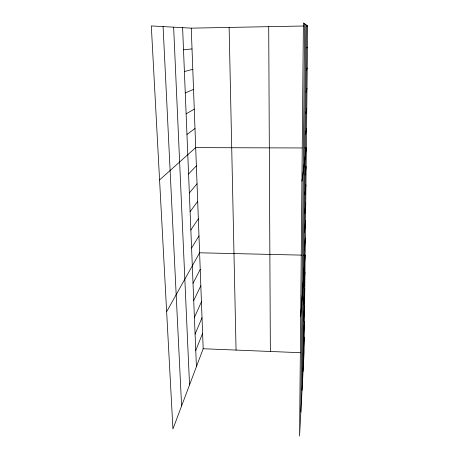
<?xml version="1.0" encoding="UTF-8"?>
<svg xmlns="http://www.w3.org/2000/svg" width="459" height="459" viewBox="0 0 459 459"><rect width="100%" height="100%" fill="white"/><g stroke="black" fill="none" stroke-linecap="round" stroke-linejoin="round"><path stroke-width="0.69" d="M300.863 412.113L304.673 23.834M302.045 390.265L305.809 24.62M303.072 371.36L306.767 25.285M307.691 25.922L304.07 352.845L299.561 436.05L303.399 22.95L307.691 25.922L306.296 25.951M303.244 354.922L304.248 337.181M303.422 338.22L304.42 321.283M303.606 321.248L304.598 305.137M303.789 304.001L304.782 288.745M303.978 286.473L304.965 272.107M300.674 316.257L305.155 255.198L303.738 255.17M304.363 250.539L305.344 238.032M304.558 232.122L305.539 220.59M304.759 213.389L305.734 202.872M304.96 194.335L305.935 184.868M305.166 174.954L306.136 166.571M301.93 181.248L306.342 147.982L304.914 147.976M305.602 134.556L306.555 128.503M305.826 113.499L306.778 108.685M306.055 92.052L307.002 88.535M191.254 28.148L203.171 348.742L172.934 428.964L151.309 25.939L191.254 28.148L303.502 26.002M195.758 350.504L202.597 333.337M195.092 334.1L202.017 317.708M306.291 70.21L307.226 68.03M194.409 317.439L201.426 301.838M193.721 300.507L200.83 285.739M193.021 283.306L200.222 269.387M166.64 311.701L199.602 252.794L301.615 255.118M191.587 248.061L198.976 235.937M190.852 230.005L198.34 218.823M190.101 211.645L197.697 201.444M189.343 192.981L197.037 183.784M188.569 174.001L196.372 165.848M159.571 179.922L195.695 147.62L302.056 147.964M306.526 47.96L307.455 47.162M186.956 134.464L194.983 128.537M186.119 113.866L194.266 109.133M185.264 92.902L193.532 89.402M184.398 71.552L192.786 69.332M183.508 49.813L192.028 48.918M203.171 348.742L300.547 352.701M163.088 26.588L181.603 405.963M173.634 27.173L189.533 384.917M182.607 27.666L196.418 366.655M229.127 27.425L236.052 350.079M268.71 26.668L270.357 351.474"/></g></svg>
